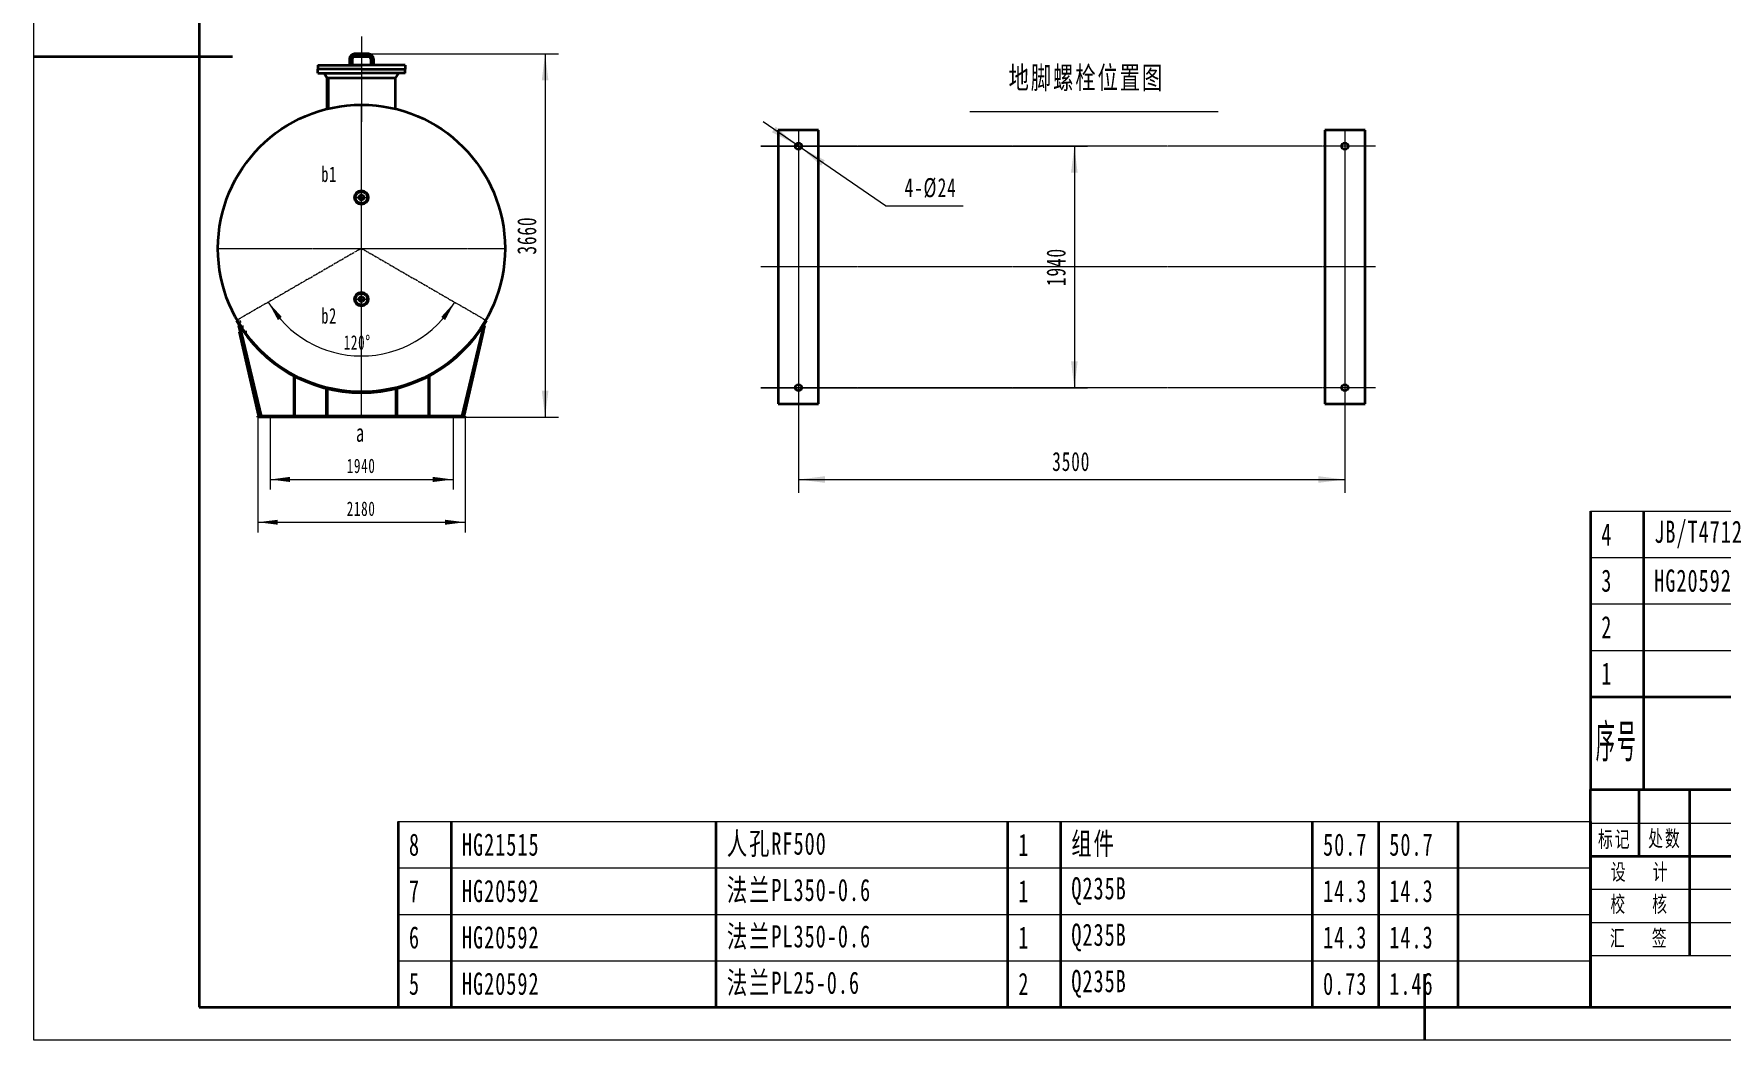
# Model space of a CAD drawing. Header units: millimetres. Extents: x -8400 to 8400, y -5940 to 5940.
# Drawn here: x -8400 to 1785, y -5940 to 138 of the extents above; entities that cross this region are included whole.
import ezdxf
from ezdxf.enums import TextEntityAlignment as Align

# ---------------------------------------------------------------- set-up
doc = ezdxf.new("R2010")
doc.units = ezdxf.units.MM
doc.linetypes.add('点画线', pattern=[18, 12, -2, 2, -2])
doc.layers.get('0').update_dxf_attribs({"lineweight": 35})
for name, color, linetype, lineweight in [('EB0', 7, 'Continuous', 35), ('中心线层', 1, '点画线', 18), ('尺寸线层', 3, 'Continuous', 18), ('细实线层', 7, 'Continuous', 18)]:
    doc.layers.add(name, color=color, linetype=linetype, lineweight=lineweight)
doc.styles.add('j4', font='', dxfattribs={"width": 0.667})
doc.styles.add('j6.3', font='', dxfattribs={"width": 0.667})
doc.styles.add('UserTxtStyle7', font='', dxfattribs={"width": 0.667})
doc.styles.add('标准', font='', dxfattribs={"width": 0.667})
doc.styles.get('j4').set_extended_font_data('宋体')
doc.styles.get('j6.3').set_extended_font_data('宋体')
doc.styles.get('UserTxtStyle7').set_extended_font_data('宋体')
doc.styles.get('标准').set_extended_font_data('宋体')
doc.dimstyles.new('标准', dxfattribs={"dimscale": 40, "dimtxt": 2.873789, "dimasz": 4, "dimexe": 2, "dimexo": 0, "dimgap": 1.101925, "dimtad": 1, "dimdec": 0, "dimdsep": 46, "dimtxsty": '标准', "dimblk": '_CAXARROW', "dimcen": 0, "dimdle": 6, "dimaunit": 1, "dimazin": 2, "dimtfac": 0.707107, "dimtdec": 3, "dimtmove": 0, "dimatfit": 3, "dimfxl": 0, "dimfrac": 2, "dimtolj": 1, "dimtzin": 0, "dimlwd": 18, "dimarcsym": 0})

# ---------------------------------------------------------------- blocks, each defined once
blk = doc.blocks.new('*X4')
at = {"layer": '尺寸线层', "linetype": 'Continuous', "lineweight": 18}
for points in [[(-6984, -1483), (-6902, -1572), (-6925, -1592)], [(-5858, -1483), (-5939, -1572), (-5916, -1592)]]:
    blk.add_hatch(color=0, dxfattribs=at).paths.add_polyline_path(points, flags=0)
at = {"layer": '尺寸线层', "color": 0, "linetype": 'Continuous', "lineweight": 18}
for start, end in [(210, 270), (270, 330)]:
    blk.add_arc((-6421, -1158), 650, start, end, dxfattribs=at)
at = {"layer": '尺寸线层', "color": 0, "linetype": 'Continuous', "lineweight": 18, "insert": (-6447, -1727), "char_height": 87.12, "width": 236.85, "attachment_point": 5, "line_spacing_factor": 1.15057, "style": '标准'}
blk.add_mtext('\\T1.1;120%%D', dxfattribs=at)
blk = doc.blocks.new('_CAXARROW')
blk.add_hatch(color=0).paths.add_polyline_path([(0, 0), (-1, 0.125), (-1, -0.125)], flags=0)
blk = doc.blocks.new('$CAXA_FRAME_13B17AC1$')
at = {"layer": 'EB0', "color": 0, "linetype": 'Continuous', "lineweight": 18}
for p, q in [((-210, -148.5), (-210, 148.5)), ((210, -148.5), (-210, -148.5))]:
    blk.add_line(p, q, dxfattribs=at)
at = {"layer": 'EB0', "color": 0, "linetype": 'Continuous', "lineweight": 35}
for p, q in [((-185, 143.5), (-185, -143.5)), ((-210, 0), (-180, 0)), ((0, -148.5), (0, -138.5)), ((-185, -143.5), (205, -143.5))]:
    blk.add_line(p, q, dxfattribs=at)
blk = doc.blocks.new('*X14')
at = {"layer": '尺寸线层', "linetype": 'Continuous', "lineweight": 18}
for points in [[(-7047, -2812), (-6926, -2797), (-6926, -2827)], [(-5795, -2812), (-5916, -2797), (-5916, -2827)]]:
    blk.add_hatch(color=0, dxfattribs=at).paths.add_polyline_path(points, flags=0)
at = {"layer": '尺寸线层', "color": 0, "linetype": 'Continuous', "lineweight": 18}
for p, q in [((-7047, -2178), (-7047, -2873)), ((-5795, -2178), (-5795, -2873)), ((-7047, -2812), (-5795, -2812))]:
    blk.add_line(p, q, dxfattribs=at)
at = {"layer": '尺寸线层', "color": 0, "linetype": 'Continuous', "lineweight": 18, "insert": (-6423, -2731), "char_height": 87.1, "width": 255.36, "attachment_point": 5, "line_spacing_factor": 1.15057, "style": '标准'}
blk.add_mtext('\\T1.1;2180', dxfattribs=at)
blk = doc.blocks.new('*X15')
at = {"layer": '尺寸线层', "linetype": 'Continuous', "lineweight": 18}
for points in [[(-6973, -2554), (-6852, -2538), (-6852, -2569)], [(-5868, -2554), (-5990, -2538), (-5990, -2569)]]:
    blk.add_hatch(color=0, dxfattribs=at).paths.add_polyline_path(points, flags=0)
at = {"layer": '尺寸线层', "color": 0, "linetype": 'Continuous', "lineweight": 18}
for p, q in [((-6973, -2178), (-6973, -2614)), ((-5868, -2178), (-5868, -2614)), ((-6973, -2554), (-5868, -2554))]:
    blk.add_line(p, q, dxfattribs=at)
at = {"layer": '尺寸线层', "color": 0, "linetype": 'Continuous', "lineweight": 18, "insert": (-6423, -2472), "char_height": 87.1, "width": 247.57, "attachment_point": 5, "line_spacing_factor": 1.15057, "style": '标准'}
blk.add_mtext('\\T1.1;1940', dxfattribs=at)
blk = doc.blocks.new('*X16')
at = {"layer": '尺寸线层', "linetype": 'Continuous', "lineweight": 18}
for points in [[(-2116, -542), (-2096, -702), (-2136, -702)], [(-2116, -2000), (-2096, -1840), (-2136, -1840)]]:
    blk.add_hatch(color=0, dxfattribs=at).paths.add_polyline_path(points, flags=0)
at = {"layer": '尺寸线层', "color": 0, "linetype": 'Continuous', "lineweight": 18}
for p, q in [((-4010, -542), (-2036, -542)), ((-2116, -542), (-2116, -2000)), ((-4010, -2000), (-2036, -2000))]:
    blk.add_line(p, q, dxfattribs=at)
at = {"layer": '尺寸线层', "color": 0, "linetype": 'Continuous', "lineweight": 18, "insert": (-2226, -1271), "char_height": 115, "width": 326.65, "attachment_point": 5, "rotation": 90, "line_spacing_factor": 1.15057, "style": '标准'}
blk.add_mtext('\\T1.1;1940', dxfattribs=at)
blk = doc.blocks.new('*X17')
at = {"layer": '尺寸线层', "linetype": 'Continuous', "lineweight": 18}
for points in [[(-3798, -531), (-3942, -457), (-3919, -424)], [(-3766, -552), (-3645, -659), (-3623, -626)]]:
    blk.add_hatch(color=0, dxfattribs=at).paths.add_polyline_path(points, flags=0)
at = {"layer": '尺寸线层', "color": 0, "linetype": 'Continuous', "lineweight": 18}
for q in [(-3996, -395), (-2788, -901)]:
    blk.add_line((-3257, -901), q, dxfattribs=at)
at = {"layer": '尺寸线层', "color": 0, "linetype": 'Continuous', "lineweight": 18, "insert": (-2984, -794), "char_height": 114.95, "width": 432.54, "attachment_point": 5, "line_spacing_factor": 1.15057, "style": '标准'}
blk.add_mtext('\\T1.1;4-%%C24', dxfattribs=at)
blk = doc.blocks.new('*X18')
at = {"layer": '尺寸线层', "linetype": 'Continuous', "lineweight": 18}
for points in [[(-5312, 16), (-5292, -144), (-5332, -144)], [(-5312, -2178), (-5292, -2018), (-5332, -2018)]]:
    blk.add_hatch(color=0, dxfattribs=at).paths.add_polyline_path(points, flags=0)
at = {"layer": '尺寸线层', "color": 0, "linetype": 'Continuous', "lineweight": 18}
for p, q in [((-6378, 16), (-5232, 16)), ((-5312, 16), (-5312, -2178)), ((-5795, -2178), (-5232, -2178))]:
    blk.add_line(p, q, dxfattribs=at)
at = {"layer": '尺寸线层', "color": 0, "linetype": 'Continuous', "lineweight": 18, "insert": (-5422, -1081), "char_height": 115, "width": 335.65, "attachment_point": 5, "rotation": 90, "line_spacing_factor": 1.15057, "style": '标准'}
blk.add_mtext('\\T1.1;3660', dxfattribs=at)
blk = doc.blocks.new('*X29')
at = {"layer": '尺寸线层', "linetype": 'Continuous', "lineweight": 18}
for points in [[(-3782, -2554), (-3622, -2534), (-3622, -2574)], [(-482, -2554), (-642, -2534), (-642, -2574)]]:
    blk.add_hatch(color=0, dxfattribs=at).paths.add_polyline_path(points, flags=0)
at = {"layer": '尺寸线层', "color": 0, "linetype": 'Continuous', "lineweight": 18}
for p, q in [((-3782, -2099), (-3782, -2634)), ((-482, -2099), (-482, -2634)), ((-3782, -2554), (-482, -2554))]:
    blk.add_line(p, q, dxfattribs=at)
at = {"layer": '尺寸线层', "color": 0, "linetype": 'Continuous', "lineweight": 18, "insert": (-2135, -2446), "char_height": 115, "width": 335.65, "attachment_point": 5, "line_spacing_factor": 1.15057, "style": '标准'}
blk.add_mtext('\\T1.1;3500', dxfattribs=at)
blk = doc.blocks.new('$CAXA_BOMTABLE_86AFA1F5$')
at = {"layer": 'EB0', "color": 0, "linetype": 'Continuous', "lineweight": 18}
for p, q in [((-7200, 1680), (0, 1680)), ((-7200, 1400), (0, 1400)), ((-7200, 1400), (0, 1400)), ((-7200, 1120), (0, 1120)), ((-7200, 1120), (0, 1120)), ((-7200, 840), (0, 840)), ((-7200, 840), (0, 840)), ((-7200, 560), (0, 560)), ((-14400, -194), (-7200, -194)), ((-14400, -474), (-7200, -474)), ((-14400, -474), (-7200, -474)), ((-14400, -754), (-7200, -754)), ((-14400, -754), (-7200, -754)), ((-14400, -1034), (-7200, -1034)), ((-14400, -1034), (-7200, -1034)), ((-14400, -1314), (-7200, -1314))]:
    blk.add_line(p, q, dxfattribs=at)
at = {"layer": 'EB0', "color": 0, "linetype": 'Continuous', "lineweight": 35}
for p, q in [((-7200, 1680), (-7200, 1400)), ((-6880, 1680), (-6880, 1400)), ((-7200, 1400), (-7200, 1120)), ((-6880, 1400), (-6880, 1120)), ((-7200, 1120), (-7200, 840)), ((-6880, 1120), (-6880, 840)), ((-7200, 840), (-7200, 560)), ((-6880, 840), (-6880, 560)), ((-7200, 560), (0, 560)), ((-7200, 560), (-7200, 0)), ((-6880, 560), (-6880, 0)), ((-7200, 0), (0, 0)), ((-14400, -194), (-14400, -474)), ((-14080, -194), (-14080, -474)), ((-12480, -194), (-12480, -474)), ((-10720, -194), (-10720, -474)), ((-10400, -194), (-10400, -474)), ((-8880, -194), (-8880, -474)), ((-8480, -194), (-8480, -474)), ((-8000, -194), (-8000, -474)), ((-7200, -194), (-7200, -474)), ((-7200, -194), (-7200, -474)), ((-14400, -474), (-14400, -754)), ((-14080, -474), (-14080, -754)), ((-12480, -474), (-12480, -754)), ((-10720, -474), (-10720, -754)), ((-10400, -474), (-10400, -754)), ((-8880, -474), (-8880, -754)), ((-8480, -474), (-8480, -754)), ((-8000, -474), (-8000, -754)), ((-7200, -474), (-7200, -754)), ((-7200, -474), (-7200, -754)), ((-14400, -754), (-14400, -1034)), ((-14080, -754), (-14080, -1034)), ((-12480, -754), (-12480, -1034)), ((-10720, -754), (-10720, -1034)), ((-10400, -754), (-10400, -1034)), ((-8880, -754), (-8880, -1034)), ((-8480, -754), (-8480, -1034)), ((-8000, -754), (-8000, -1034)), ((-7200, -754), (-7200, -1034)), ((-7200, -754), (-7200, -1034)), ((-14400, -1034), (-14400, -1314)), ((-14080, -1034), (-14080, -1314)), ((-12480, -1034), (-12480, -1314)), ((-10720, -1034), (-10720, -1314)), ((-10400, -1034), (-10400, -1314)), ((-8880, -1034), (-8880, -1314)), ((-8480, -1034), (-8480, -1314)), ((-8000, -1034), (-8000, -1314)), ((-7200, -1034), (-7200, -1314)), ((-7200, -1034), (-7200, -1314))]:
    blk.add_line(p, q, dxfattribs=at)
at = {"layer": 'EB0', "color": 0, "linetype": 'Continuous', "lineweight": 35, "line_spacing_factor": 1.15057, "style": '标准'}
for s, insert, char_height, width, attachment_point in [('\\T1.1;JB/T4712', (-6814, 1540), 134.11, 3039.2, 4), ('\\T1.1;4', (-7134, 1540), 134.1, 479.2, 4), ('\\T1.1;3', (-7134, 1260), 134.1, 479.2, 4), ('\\T1.1;HG20592', (-6814, 1260), 134.11, 3039.2, 4), ('\\T1.1;2', (-7134, 980), 134.1, 479.2, 4), ('\\T1.1;1', (-7134, 700), 134.1, 479.2, 4), ('\\T1.1;{\\W0.425474;序号}', (-7040, 280), 200, 475.2, 5), ('\\T1.1;8', (-14334, -334), 134.1, 479.2, 4), ('\\T1.1;HG21515', (-14014, -334), 134.11, 3039.2, 4), ('\\T1.1;人孔RF500', (-12414, -334), 134.11, 3359.2, 4), ('\\T1.1;1', (-10654, -334), 134.1, 479.2, 4), ('\\T1.1;组件', (-10334, -334), 134.1, 2879.2, 4), ('\\T1.1;50.7', (-8814, -334), 134.1, 639.2, 4), ('\\T1.1;50.7', (-8414, -334), 134.1, 799.2, 4), ('\\T1.1;7', (-14334, -614), 134.1, 479.2, 4), ('\\T1.1;HG20592', (-14014, -614), 134.11, 3039.2, 4), ('\\T1.1;法兰PL350-0.6', (-12414, -614), 134.11, 3359.2, 4), ('\\T1.1;1', (-10654, -614), 134.1, 479.2, 4), ('\\T1.1;Q235B', (-10334, -614), 134.11, 2879.2, 4), ('\\T1.1;14.3', (-8814, -614), 134.1, 639.2, 4), ('\\T1.1;14.3', (-8414, -614), 134.1, 799.2, 4), ('\\T1.1;法兰PL350-0.6', (-12414, -894), 134.11, 3359.2, 4), ('\\T1.1;Q235B', (-10334, -894), 134.11, 2879.2, 4), ('\\T1.1;6', (-14334, -894), 134.1, 479.2, 4), ('\\T1.1;HG20592', (-14014, -894), 134.11, 3039.2, 4), ('\\T1.1;1', (-10654, -894), 134.1, 479.2, 4), ('\\T1.1;14.3', (-8814, -894), 134.1, 639.2, 4), ('\\T1.1;14.3', (-8414, -894), 134.1, 799.2, 4), ('\\T1.1;5', (-14334, -1174), 134.1, 479.2, 4), ('\\T1.1;HG20592', (-14014, -1174), 134.11, 3039.2, 4), ('\\T1.1;法兰PL25-0.6', (-12414, -1174), 134.11, 3359.2, 4), ('\\T1.1;2', (-10654, -1174), 134.1, 479.2, 4), ('\\T1.1;Q235B', (-10334, -1174), 134.11, 2879.2, 4), ('\\T1.1;0.73', (-8814, -1174), 134.1, 639.2, 4), ('\\T1.1;1.46', (-8414, -1174), 134.1, 799.2, 4)]:
    blk.add_mtext(s, dxfattribs=dict(at, insert=insert, char_height=char_height, width=width, attachment_point=attachment_point))
blk = doc.blocks.new('*X40')
at = {"layer": 'EB0', "color": 0, "linetype": 'ByBlock', "lineweight": -2, "ltscale": 0.2}
for points in [[(0.38, -2.54), (0.36, -2.54), (0.33, -2.55), (0.3, -2.56), (0.26, -2.58), (0.15, -2.45), (1.02, -2.34), (1.68, -2.27), (1.92, -2.24), (1.94, -2.22), (1.97, -2.19), (2.01, -2.15), (2.14, -2.28), (2.15, -2.34), (0.38, -2.54)], [(0.68, -0.98), (0.69, -1.45), (0.7, -1.83), (0.69, -2.05), (0.67, -2.19), (0.65, -2.19), (0.56, -1.93), (0.57, -1.89), (0.58, -1.86), (0.59, -1.83), (0.6, -1.72), (0.6, -1.46), (0.59, -1.2), (0.59, -1.06), (0.58, -0.98), (0.56, -0.88), (0.53, -0.77), (0.56, -0.72), (0.68, -0.98)], [(1.6, -1.78), (1.66, -0.96), (0.6, -1.11), (0.6, -0.98), (1.59, -0.85), (1.61, -0.85), (1.64, -0.83), (1.69, -0.78), (1.74, -0.71), (1.83, -0.86), (1.8, -0.9), (1.77, -0.94), (1.76, -0.98), (1.75, -1.1), (1.73, -1.39), (1.71, -1.78), (1.6, -1.78)], [(1.78, -1.78), (1.77, -1.82), (0.63, -2), (0.63, -1.87), (1.57, -1.74), (1.6, -1.72), (1.63, -1.71), (1.66, -1.68), (1.7, -1.65), (1.78, -1.78)], [(0.73, -0.25), (0.77, -0.22), (0.84, -0.33), (0.91, -0.43), (0.97, -0.53), (1.01, -0.61), (1.02, -0.66), (1.01, -0.71), (0.99, -0.77), (0.96, -0.83), (0.92, -0.83), (0.9, -0.71), (0.86, -0.58), (0.8, -0.42), (0.73, -0.25)], [(0.75, -1.42), (1.02, -1.38), (1.22, -1.35), (1.3, -1.33), (1.33, -1.32), (1.35, -1.3), (1.39, -1.27), (1.5, -1.37), (1.5, -1.42), (0.99, -1.49), (0.97, -1.49), (0.94, -1.5), (0.91, -1.52), (0.88, -1.54), (0.75, -1.42)], [(1.05, -3.16), (1.06, -3.11), (1.07, -3.06), (1.09, -3.01), (1.09, -2.72), (1.09, -1.95), (1.09, -0.94), (1.19, -0.94), (1.19, -3.06), (1.18, -3.42), (1.15, -3.42), (1.05, -3.16)], [(1.28, -0.94), (1.21, -0.94), (1.27, -0.75), (1.33, -0.56), (1.37, -0.38), (1.4, -0.24), (1.4, -0.12), (1.4, -0.03), (1.43, -0.03), (1.55, -0.29), (1.52, -0.32), (1.49, -0.38), (1.45, -0.48), (1.41, -0.61), (1.35, -0.77), (1.28, -0.94)]]:
    blk.add_lwpolyline(points, dxfattribs=at)
blk = doc.blocks.new('*X41')
at = {"layer": 'EB0', "color": 0, "linetype": 'ByBlock', "lineweight": -2, "ltscale": 0.2}
for points in [[(1.78, -1.42), (1.18, -1.53), (0.73, -1.61), (0.56, -1.64), (0.52, -1.65), (0.48, -1.67), (0.43, -1.71), (0.36, -1.49), (0.41, -1.48), (0.45, -1.46), (0.48, -1.43), (0.54, -1.35), (0.65, -1.17), (0.79, -0.92), (0.93, -0.64), (1.05, -0.38), (1.09, -0.24), (1.09, -0.15), (1.13, -0.14), (1.23, -0.44), (1.19, -0.46), (1.13, -0.53), (1.02, -0.72), (0.88, -0.98), (0.72, -1.24), (0.54, -1.5), (1.76, -1.33), (1.78, -1.42)], [(0.77, -2.16), (0.78, -2.57), (0.79, -2.93), (0.78, -3.19), (0.76, -3.4), (0.72, -3.4), (0.64, -3.13), (0.66, -3.06), (0.67, -3), (0.67, -2.95), (0.67, -2.83), (0.67, -2.59), (0.67, -2.35), (0.67, -2.24), (0.66, -2.18), (0.64, -2.09), (0.61, -1.98), (0.65, -1.96), (0.77, -2.16)], [(1.59, -2.93), (1.49, -2.94), (1.52, -2.17), (0.71, -2.3), (0.71, -2.16), (1.46, -2.05), (1.48, -2.04), (1.5, -2.01), (1.55, -1.95), (1.6, -1.87), (1.72, -2.05), (1.68, -2.11), (1.64, -2.16), (1.63, -2.21), (1.63, -2.33), (1.61, -2.59), (1.59, -2.93)], [(1.3, -0.74), (1.49, -0.93), (1.66, -1.11), (1.8, -1.29), (1.89, -1.42), (1.92, -1.48), (1.92, -1.52), (1.92, -1.61), (1.92, -1.72), (1.89, -1.74), (1.76, -1.5), (1.62, -1.26), (1.45, -1.03), (1.27, -0.79), (1.3, -0.74)], [(0.71, -3.14), (0.71, -3.01), (1.42, -2.91), (1.45, -2.91), (1.49, -2.9), (1.53, -2.88), (1.58, -2.84), (1.68, -2.97), (1.7, -3.01), (0.71, -3.14)]]:
    blk.add_lwpolyline(points, dxfattribs=at)
blk = doc.blocks.new('*X42')
at = {"layer": 'EB0', "color": 0, "linetype": 'ByBlock', "lineweight": -2, "ltscale": 0.2}
for points in [[(0.39, -2.15), (0.45, -2.15), (0.45, -2.37), (0.44, -2.58), (0.43, -2.75), (0.4, -2.9), (0.37, -3.02), (0.33, -3.13), (0.29, -3.13), (0.25, -2.82), (0.3, -2.72), (0.34, -2.59), (0.37, -2.39), (0.39, -2.15)], [(0.58, -1.8), (0.6, -1.75), (0.61, -1.7), (0.61, -1.67), (0.61, -1.6), (0.61, -1.45), (0.61, -1.29), (0.61, -1.19), (0.6, -1.11), (0.57, -1), (0.55, -0.88), (0.58, -0.88), (0.7, -1.09), (0.71, -1.42), (0.72, -1.71), (0.71, -1.91), (0.7, -2.08), (0.66, -2.08), (0.58, -1.8)], [(1.53, -2.58), (1.57, -2.58), (1.71, -3.28), (1.5, -3.29), (1.27, -3.25), (1.03, -3.08), (0.81, -2.84), (0.68, -2.56), (0.6, -2.26), (0.65, -2.24), (0.76, -2.52), (0.9, -2.76), (1.09, -2.95), (1.27, -3.06), (1.42, -3.1), (1.54, -3.1), (1.53, -2.58)], [(0.67, -0.26), (0.7, -0.22), (0.78, -0.32), (0.86, -0.42), (0.92, -0.51), (0.96, -0.59), (0.98, -0.64), (0.99, -0.69), (0.97, -0.77), (0.95, -0.88), (0.9, -0.88), (0.87, -0.72), (0.83, -0.57), (0.75, -0.42), (0.67, -0.26)], [(0.67, -1.08), (1.45, -0.93), (1.47, -0.93), (1.49, -0.91), (1.53, -0.86), (1.57, -0.79), (1.67, -0.98), (1.63, -1.04), (1.6, -1.09), (1.59, -1.15), (1.58, -1.25), (1.57, -1.46), (1.55, -1.71), (1.44, -1.71), (1.49, -1.05), (0.67, -1.2), (0.67, -1.08)], [(0.67, -1.78), (1.4, -1.68), (1.43, -1.67), (1.46, -1.66), (1.5, -1.63), (1.53, -1.6), (1.65, -1.71), (1.65, -1.78), (0.67, -1.9), (0.67, -1.78)], [(1.22, -2.27), (1.26, -2.3), (1.3, -2.34), (1.32, -2.38), (1.33, -2.44), (1.32, -2.52), (1.31, -2.62), (1.28, -2.62), (1.23, -2.52), (1.16, -2.4), (1.07, -2.28), (0.96, -2.16), (0.98, -2.11), (1.06, -2.15), (1.13, -2.2), (1.18, -2.24), (1.22, -2.27)], [(1.4, -0.57), (1.37, -0.66), (1.32, -0.76), (1.25, -0.9), (1.17, -1.05), (1.11, -1.03), (1.19, -0.84), (1.27, -0.65), (1.33, -0.46), (1.37, -0.29), (1.4, -0.16), (1.4, -0.07), (1.45, -0.07), (1.54, -0.4), (1.5, -0.4), (1.47, -0.43), (1.43, -0.49), (1.4, -0.57)], [(1.9, -2.37), (1.94, -2.42), (1.98, -2.46), (2, -2.5), (2.01, -2.55), (2, -2.63), (1.99, -2.73), (1.95, -2.73), (1.88, -2.6), (1.8, -2.47), (1.7, -2.34), (1.58, -2.21), (1.59, -2.15), (1.7, -2.21), (1.79, -2.28), (1.85, -2.33), (1.9, -2.37)]]:
    blk.add_lwpolyline(points, dxfattribs=at)
blk = doc.blocks.new('*X43')
at = {"layer": 'EB0', "color": 0, "linetype": 'ByBlock', "lineweight": -2, "ltscale": 0.2}
for points in [[(0.53, -1.65), (0.47, -1.75), (0.4, -1.85), (0.3, -1.96), (0.19, -2.08), (0.16, -2.02), (0.26, -1.89), (0.37, -1.75), (0.47, -1.57), (0.57, -1.39), (0.63, -1.24), (0.67, -1.12), (0.8, -1.09), (0.73, -1.27), (0.66, -1.43), (0.6, -1.55), (0.53, -1.65)], [(0.22, -1.09), (0.63, -1.05), (0.94, -1.01), (1.06, -0.99), (1.08, -0.98), (1.11, -0.96), (1.14, -0.93), (1.25, -1.04), (1.26, -1.08), (0.45, -1.19), (0.43, -1.19), (0.41, -1.19), (0.37, -1.21), (0.34, -1.23), (0.22, -1.09)], [(0.45, -2.26), (0.42, -2.26), (0.4, -2.26), (0.37, -2.28), (0.34, -2.31), (0.22, -2.17), (0.99, -2.02), (0.99, -2.15), (0.45, -2.26)], [(0.26, -3.31), (0.24, -3.25), (0.46, -3.04), (0.64, -2.83), (0.77, -2.62), (0.85, -2.41), (0.91, -2.22), (0.94, -2.06), (0.95, -1.95), (0.95, -1.86), (0.98, -1.86), (1.09, -2.09), (1.06, -2.13), (1.04, -2.16), (1.02, -2.2), (1, -2.26), (0.98, -2.35), (0.93, -2.49), (0.83, -2.7), (0.69, -2.93), (0.49, -3.12), (0.26, -3.31)], [(0.57, -0.98), (0.54, -0.87), (0.51, -0.75), (0.46, -0.62), (0.39, -0.48), (0.43, -0.44), (0.5, -0.52), (0.56, -0.59), (0.6, -0.66), (0.63, -0.71), (0.65, -0.76), (0.65, -0.82), (0.63, -0.9), (0.6, -0.98), (0.57, -0.98)], [(1.07, -2.99), (0.93, -2.86), (0.8, -2.75), (0.65, -2.68), (0.49, -2.62), (0.6, -2.24), (0.67, -1.94), (0.69, -1.79), (0.68, -1.72), (0.71, -1.7), (0.82, -1.89), (0.79, -1.93), (0.74, -2.04), (0.67, -2.28), (0.58, -2.58), (0.8, -2.64), (0.97, -2.69), (1.04, -2.73), (1.06, -2.78), (1.08, -2.87), (1.09, -2.98), (1.07, -2.99)], [(0.88, -0.38), (0.86, -0.45), (0.84, -0.52), (0.83, -0.57), (0.83, -0.71), (0.83, -1.01), (0.83, -1.35), (0.82, -1.59), (0.81, -1.78), (0.78, -1.78), (0.69, -1.5), (0.71, -1.44), (0.72, -1.38), (0.73, -1.34), (0.73, -1.21), (0.73, -0.88), (0.73, -0.54), (0.73, -0.37), (0.73, -0.29), (0.72, -0.2), (0.7, -0.11), (0.74, -0.11), (0.88, -0.38)], [(0.8, -1.23), (0.82, -1.16), (1.01, -1.3), (1.07, -1.35), (1.12, -1.4), (1.14, -1.44), (1.15, -1.49), (1.15, -1.56), (1.14, -1.64), (1.09, -1.65), (1.04, -1.54), (0.98, -1.43), (0.9, -1.33), (0.8, -1.23)], [(1.12, -0.34), (1.21, -0.6), (1.19, -0.64), (1.15, -0.68), (1.11, -0.75), (1.06, -0.85), (1.01, -0.96), (0.95, -1.09), (0.9, -1.05), (0.96, -0.91), (1.01, -0.76), (1.05, -0.6), (1.07, -0.46), (1.08, -0.38), (1.08, -0.33), (1.12, -0.34)], [(1.7, -1.93), (1.68, -2.08), (1.62, -2.29), (1.5, -2.6), (1.33, -2.94), (1.14, -3.19), (0.95, -3.39), (0.91, -3.34), (1.09, -3.11), (1.26, -2.85), (1.42, -2.52), (1.54, -2.15), (1.62, -1.78), (1.66, -1.49), (1.68, -1.31), (1.68, -1.2), (1.82, -1.45), (1.8, -1.48), (1.77, -1.52), (1.76, -1.58), (1.75, -1.66), (1.73, -1.79), (1.7, -1.93)], [(1.45, -1.21), (1.42, -1.35), (1.37, -1.52), (1.3, -1.74), (1.22, -1.98), (1.17, -1.93), (1.24, -1.67), (1.31, -1.42), (1.36, -1.14), (1.4, -0.86), (1.44, -0.57), (1.47, -0.32), (1.47, -0.17), (1.46, -0.07), (1.5, -0.07), (1.62, -0.29), (1.6, -0.32), (1.57, -0.42), (1.54, -0.64), (1.51, -0.89), (1.48, -1.07), (1.45, -1.21)], [(1.44, -1.56), (1.44, -1.63), (1.44, -1.7), (1.45, -1.76), (1.49, -1.89), (1.59, -2.21), (1.71, -2.57), (1.81, -2.84), (1.92, -3.01), (2.04, -3.1), (2.17, -3.13), (2.17, -3.19), (1.81, -3.21), (1.32, -1.6), (1.44, -1.56)], [(1.94, -1.05), (2.03, -1.16), (2.04, -1.2), (1.36, -1.31), (1.39, -1.19), (1.81, -1.12), (1.83, -1.11), (1.85, -1.1), (1.89, -1.08), (1.94, -1.05)]]:
    blk.add_lwpolyline(points, dxfattribs=at)
blk = doc.blocks.new('*X44')
at = {"layer": 'EB0', "color": 0, "linetype": 'ByBlock', "lineweight": -2, "ltscale": 0.2}
for points in [[(0.15, -1.44), (1.04, -1.35), (1.72, -1.28), (1.96, -1.25), (1.98, -1.24), (2.01, -1.22), (2.04, -1.19), (2.15, -1.29), (2.16, -1.35), (0.38, -1.53), (0.36, -1.53), (0.33, -1.54), (0.3, -1.55), (0.26, -1.57), (0.15, -1.44)], [(0.71, -0.4), (0.72, -0.72), (0.72, -0.99), (0.72, -1.16), (0.71, -1.27), (0.67, -1.27), (0.58, -1.09), (0.6, -1.05), (0.61, -1.02), (0.62, -0.98), (0.61, -0.91), (0.61, -0.74), (0.61, -0.56), (0.61, -0.48), (0.6, -0.42), (0.58, -0.33), (0.56, -0.22), (0.58, -0.18), (0.71, -0.4)], [(0.58, -2.45), (0.6, -2.41), (0.62, -2.36), (0.62, -2.32), (0.62, -2.23), (0.61, -2.06), (0.6, -1.9), (0.6, -1.83), (0.6, -1.77), (0.58, -1.67), (0.56, -1.56), (0.6, -1.56), (0.7, -1.75), (0.72, -2.06), (0.72, -2.32), (0.72, -2.51), (0.71, -2.65), (0.67, -2.65), (0.58, -2.45)], [(1.61, -1.01), (1.51, -1.01), (1.56, -0.4), (0.66, -0.51), (0.66, -0.38), (1.5, -0.29), (1.52, -0.28), (1.55, -0.26), (1.59, -0.21), (1.62, -0.14), (1.73, -0.3), (1.7, -0.35), (1.67, -0.39), (1.66, -0.43), (1.65, -0.52), (1.64, -0.74), (1.61, -1.01)], [(0.66, -0.72), (0.95, -0.69), (1.17, -0.66), (1.26, -0.65), (1.28, -0.64), (1.3, -0.62), (1.33, -0.59), (1.45, -0.7), (1.46, -0.75), (0.66, -0.85), (0.66, -0.72)], [(0.66, -1.05), (1.07, -1.02), (1.39, -0.98), (1.54, -0.95), (1.6, -0.92), (1.7, -1.07), (0.66, -1.18), (0.66, -1.05)], [(1.75, -1.64), (1.71, -1.7), (1.69, -1.75), (1.67, -1.79), (1.66, -1.89), (1.65, -2.1), (1.62, -2.37), (1.53, -2.37), (1.59, -1.75), (0.66, -1.86), (0.66, -1.74), (1.52, -1.64), (1.55, -1.63), (1.58, -1.61), (1.61, -1.57), (1.65, -1.52), (1.75, -1.64)], [(0.66, -2.52), (0.66, -2.39), (1.08, -2.36), (1.41, -2.33), (1.54, -2.32), (1.57, -2.31), (1.6, -2.29), (1.62, -2.27), (1.71, -2.42), (0.66, -2.52)], [(1.46, -2.04), (1.46, -2.11), (1.04, -2.15), (1.02, -2.15), (0.99, -2.15), (0.96, -2.17), (0.92, -2.19), (0.8, -2.05), (1.04, -2.03), (1.21, -2.01), (1.29, -2), (1.31, -1.99), (1.33, -1.98), (1.36, -1.96), (1.46, -2.04)], [(1.08, -3.17), (1.08, -1.75), (1.18, -1.75), (1.18, -3.17), (1.08, -3.17)], [(1.99, -3.19), (1.24, -3.25), (0.68, -3.29), (0.48, -3.31), (0.45, -3.31), (0.42, -3.32), (0.38, -3.34), (0.26, -3.2), (1.02, -3.14), (1.59, -3.1), (1.79, -3.08), (1.81, -3.07), (1.84, -3.04), (1.87, -3.01), (1.98, -3.12), (1.99, -3.19)], [(0.79, -2.88), (0.77, -2.88), (0.74, -2.89), (0.71, -2.91), (0.67, -2.93), (0.56, -2.79), (1.05, -2.74), (1.43, -2.71), (1.57, -2.69), (1.59, -2.69), (1.62, -2.67), (1.65, -2.64), (1.76, -2.72), (1.77, -2.79), (0.79, -2.88)]]:
    blk.add_lwpolyline(points, dxfattribs=at)
blk = doc.blocks.new('*X45')
at = {"layer": 'EB0', "color": 0, "linetype": 'ByBlock', "lineweight": -2, "ltscale": 0.2}
for points in [[(0.09, -1.86), (0.06, -1.79), (0.23, -1.5), (0.38, -1.24), (0.48, -1), (0.56, -0.8), (0.63, -0.59), (0.68, -0.42), (0.7, -0.29), (0.71, -0.18), (0.75, -0.18), (0.85, -0.51), (0.81, -0.53), (0.77, -0.59), (0.72, -0.72), (0.65, -0.92), (0.55, -1.14), (0.43, -1.38), (0.27, -1.62), (0.09, -1.86)], [(0.44, -3.05), (0.46, -3.01), (0.48, -2.97), (0.49, -2.92), (0.49, -2.71), (0.49, -2.17), (0.49, -1.62), (0.49, -1.4), (0.49, -1.33), (0.48, -1.23), (0.47, -1.12), (0.5, -1.09), (0.64, -1.34), (0.62, -1.37), (0.6, -1.42), (0.59, -1.47), (0.59, -1.7), (0.59, -2.26), (0.59, -2.85), (0.58, -3.2), (0.57, -3.42), (0.54, -3.42), (0.44, -3.05)], [(2.19, -2), (0.97, -2.15), (0.94, -2.15), (0.92, -2.15), (0.88, -2.17), (0.85, -2.19), (0.73, -2.05), (1.34, -1.98), (1.8, -1.92), (1.96, -1.89), (1.98, -1.88), (2.02, -1.86), (2.05, -1.83), (2.19, -1.94), (2.19, -2)], [(0.76, -1.85), (0.86, -1.56), (0.95, -1.27), (1.01, -1), (1.05, -0.77), (1.07, -0.62), (1.07, -0.51), (1.09, -0.49), (1.21, -0.79), (1.18, -0.83), (1.14, -0.92), (1.1, -1.11), (1.03, -1.35), (0.93, -1.61), (0.8, -1.89), (0.76, -1.85)], [(1.91, -1.11), (2.04, -1.23), (2.04, -1.27), (1.23, -1.38), (1.21, -1.38), (1.18, -1.39), (1.15, -1.4), (1.11, -1.42), (1.02, -1.29), (1.42, -1.23), (1.72, -1.19), (1.83, -1.17), (1.85, -1.16), (1.87, -1.13), (1.91, -1.11)], [(1.33, -0.11), (1.37, -0.11), (1.52, -0.4), (1.5, -0.42), (1.49, -0.46), (1.48, -0.51), (1.48, -0.85), (1.48, -1.79), (1.48, -2.77), (1.47, -3.24), (1.46, -3.46), (1.43, -3.46), (1.33, -3.09), (1.35, -3.05), (1.36, -3.01), (1.37, -2.96), (1.38, -2.62), (1.38, -1.7), (1.38, -0.78), (1.37, -0.42), (1.36, -0.34), (1.35, -0.23), (1.33, -0.11)]]:
    blk.add_lwpolyline(points, dxfattribs=at)
blk = doc.blocks.new('*X46')
at = {"layer": 'EB0', "color": 0, "linetype": 'ByBlock', "lineweight": -2, "ltscale": 0.2}
blk.add_lwpolyline([(0.88, -0.26), (0.98, -0.26), (0.28, -3.17), (0.17, -3.17), (0.88, -0.26)], dxfattribs=at)
blk = doc.blocks.new('*X47')
at = {"layer": 'EB0', "color": 0, "linetype": 'ByBlock', "lineweight": -2, "ltscale": 0.2}
for points in [[(1.78, -1.42), (1.18, -1.53), (0.73, -1.61), (0.56, -1.64), (0.52, -1.65), (0.48, -1.67), (0.43, -1.71), (0.36, -1.49), (0.41, -1.48), (0.45, -1.46), (0.48, -1.43), (0.54, -1.35), (0.65, -1.17), (0.79, -0.92), (0.93, -0.64), (1.05, -0.38), (1.09, -0.24), (1.09, -0.15), (1.13, -0.14), (1.23, -0.44), (1.19, -0.46), (1.13, -0.53), (1.02, -0.72), (0.88, -0.98), (0.72, -1.24), (0.54, -1.5), (1.76, -1.33), (1.78, -1.42)], [(0.77, -2.16), (0.78, -2.57), (0.79, -2.93), (0.78, -3.19), (0.76, -3.4), (0.72, -3.4), (0.64, -3.13), (0.66, -3.06), (0.67, -3), (0.67, -2.95), (0.67, -2.83), (0.67, -2.59), (0.67, -2.35), (0.67, -2.24), (0.66, -2.18), (0.64, -2.09), (0.61, -1.98), (0.65, -1.96), (0.77, -2.16)], [(1.59, -2.93), (1.49, -2.94), (1.52, -2.17), (0.71, -2.3), (0.71, -2.16), (1.46, -2.05), (1.48, -2.04), (1.5, -2.01), (1.55, -1.95), (1.6, -1.87), (1.72, -2.05), (1.68, -2.11), (1.64, -2.16), (1.63, -2.21), (1.63, -2.33), (1.61, -2.59), (1.59, -2.93)], [(1.3, -0.74), (1.49, -0.93), (1.66, -1.11), (1.8, -1.29), (1.89, -1.42), (1.92, -1.48), (1.92, -1.52), (1.92, -1.61), (1.92, -1.72), (1.89, -1.74), (1.76, -1.5), (1.62, -1.26), (1.45, -1.03), (1.27, -0.79), (1.3, -0.74)], [(0.71, -3.14), (0.71, -3.01), (1.42, -2.91), (1.45, -2.91), (1.49, -2.9), (1.53, -2.88), (1.58, -2.84), (1.68, -2.97), (1.7, -3.01), (0.71, -3.14)]]:
    blk.add_lwpolyline(points, dxfattribs=at)
blk = doc.blocks.new('$CAXA_TITLE_151E506F$')
at = {"layer": 'EB0', "linetype": 'Continuous', "lineweight": 35}
for p, q in [((-180.01, 32.86), (-0.01, 32.86)), ((-180, 0.16), (-180, 32.86)), ((-165.01, 32.86), (-165.01, 7.79)), ((-137.85, 32.86), (-137.85, 7.79)), ((-120.01, 0.16), (-120.01, 32.86)), ((-60.01, 32.86), (-60.01, 7.79))]:
    blk.add_line(p, q, dxfattribs=at)
at = {"layer": 'EB0'}
for p, q in [((-172.64, 22.79), (-172.64, 32.86)), ((-0.01, 32.86), (-0.01, 0))]:
    blk.add_line(p, q, dxfattribs=at)
at = {"layer": 'EB0', "color": 7, "linetype": 'Continuous', "lineweight": 35}
blk.add_line((-180.01, 22.79), (-120.01, 22.79), dxfattribs=at)
at = {"layer": '细实线层', "linetype": 'Continuous', "lineweight": 18}
blk.add_line((-180.01, 27.79), (-120.01, 27.79), dxfattribs=at)
at = {"layer": '细实线层', "color": 7, "linetype": 'Continuous', "lineweight": 18}
for p, q in [((-60.01, 22.79), (0, 22.79)), ((-40.24, 22.79), (-40.24, 12.83)), ((-18.56, 22.79), (-18.56, 12.83)), ((-180.01, 17.79), (-120.01, 17.79)), ((-120.01, 17.79), (-48.04, 17.79)), ((-48.04, 17.79), (-0.01, 17.79)), ((-180.01, 12.79), (-120.01, 12.79)), ((-60.01, 12.83), (0, 12.83)), ((-29.99, 12.83), (-29.99, 7.79)), ((-180, 7.79), (0, 7.79))]:
    blk.add_line(p, q, dxfattribs=at)
at = {"layer": 'EB0', "color": 7, "linetype": 'Continuous', "lineweight": 18}
for name, p in [('*X40', (-56.2, 12.04)), ('*X41', (-50.88, 12.04)), ('*X42', (-45.56, 12.04)), ('*X43', (-40.25, 12.04)), ('*X44', (-34.93, 12.04)), ('*X45', (-9.82, 12.04)), ('*X46', (-6.61, 12.04)), ('*X47', (-4.57, 12.04))]:
    blk.add_blockref(name, p, dxfattribs=at)
at = {"layer": 'EB0', "linetype": 'Continuous', "lineweight": 18, "attachment_point": 5, "line_spacing_factor": 1.15057, "style": 'UserTxtStyle7'}
for s, insert, char_height, width in [('\\T1.137;标记', (-176.31, 25.22), 2.448, 7.4244), ('\\T1.137;处数', (-168.73, 25.32), 2.448, 7.524), ('\\T1.137;签      字', (-151.38, 25.3), 2.4475, 27.1563), ('\\T1.137;日   期', (-128.9, 25.39), 2.4475, 17.9645), ('\\T1.137;设   计', (-172.48, 20.28), 2.4475, 15.1212), ('\\T1.137;件   号', (-50.22, 20.22), 2.4475, 20.0324), ('\\T1.137;数   量', (-29.35, 20.35), 2.4475, 21.7125), ('\\T1.137;单   重', (-9.31, 20.28), 2.4475, 18.6107), ('\\T1.137;校   核', (-172.55, 15.43), 2.4475, 14.992), ('\\T1.137;         kg', (-9.29, 15.31), 2.4475, 18.5519), ('\\T1.137;汇   签', (-172.61, 10.32), 2.4475, 14.8627)]:
    blk.add_mtext(s, dxfattribs=dict(at, insert=insert, char_height=char_height, width=width))
at = {"layer": 'EB0', "color": 0, "style": '标准', "width": 0.667}
for tag, height, p in [('图纸编号', 4.9, (-30.01, 27.82)), ('图纸名称', 6.99, (-90.01, 25.33)), ('设计_人员编号', 2.1, (-151.43, 20.29)), ('设计_日期', 2.1, (-128.93, 20.29)), ('审核_人员编号', 2.39, (-151.43, 15.29)), ('审核_日期', 2.39, (-128.93, 15.29)), ('材料名称', 4.9, (-90.01, 12.79)), ('件号', 2.07, (-50.12, 15.31)), ('数量', 2.07, (-29.4, 15.31)), ('重量', 2.07, (-9.29, 15.31)), ('会签_人员编号', 2.39, (-151.43, 10.29)), ('会签_日期', 2.39, (-128.93, 10.29)), ('单台总数量', 2.12, (-15, 10.31))]:
    blk.add_attdef(tag, text='', height=height, dxfattribs=at).set_placement(p, align=Align.MIDDLE_CENTER)

msp = doc.modelspace()

# ---------------------------------------------------------------- linework, layer by layer
at = {"layer": 'EB0', "color": 7, "linetype": 'Continuous', "lineweight": 35}
for p, q in [((-6377.9, 15.7), (-6463.9, 15.7)), ((-6685.2, -53), (-6685.2, -77.1)), ((-6685.2, -53), (-6420.9, -53)), ((-6657.2, -75.5), (-6685.2, -75.5)), ((-6685.2, -101.2), (-6685.2, -77.1)), ((-6420.9, -77.1), (-6685.2, -77.1)), ((-6420.9, -77.1), (-6685.2, -77.1)), ((-6685.2, -101.2), (-6420.9, -101.2)), ((-6655, -77.1), (-6657.2, -75.5)), ((-6627.2, -131.5), (-6646.5, -101.2)), ((-6494, -14.4), (-6494, -53)), ((-6356.4, -53), (-6485.4, -53)), ((-6476.8, -14.4), (-6476.8, -53)), ((-6377.9, -1.5), (-6463.9, -1.5)), ((-6156.6, -53), (-6420.9, -53)), ((-6420.9, -77.1), (-6156.6, -77.1)), ((-6420.9, -77.1), (-6156.6, -77.1)), ((-6156.6, -101.2), (-6420.9, -101.2)), ((-6365, -14.4), (-6365, -53)), ((-6347.8, -14.4), (-6347.8, -53)), ((-6214.6, -131.5), (-6195.3, -101.2)), ((-6186.8, -77.1), (-6184.6, -75.5)), ((-6184.6, -75.5), (-6156.6, -75.5)), ((-6156.6, -53), (-6156.6, -66.8)), ((-6156.6, -53), (-6156.6, -77.1)), ((-6156.6, -58.2), (-6156.6, -72)), ((-6156.6, -101.2), (-6156.6, -77.1)), ((-6627.2, -303.4), (-6627.2, -131.5)), ((-6627.2, -313.7), (-6627.2, -131.5)), ((-6214.6, -131.5), (-6627.2, -131.5)), ((-6620.3, -316.6), (-6620.3, -131.5)), ((-6214.6, -313.7), (-6214.6, -131.5))]:
    msp.add_line(p, q, dxfattribs=at)
at = {"layer": 'EB0', "linetype": 'Continuous', "lineweight": 35}
for p, q in [((-3660.7, -444.3), (-3903.7, -444.3)), ((-3903.7, -444.3), (-3903.7, -2096.7)), ((-3660.7, -2096.7), (-3660.7, -444.3)), ((-603.8, -444.3), (-603.8, -2096.7)), ((-360.8, -444.3), (-603.8, -444.3)), ((-360.8, -2096.7), (-360.8, -444.3)), ((-7163.1, -1624.7), (-7031.7, -2171.1)), ((-7158.3, -1623.6), (-7026.7, -2171.1)), ((-7152.7, -1600.2), (-7148.5, -1597.7)), ((-5683.5, -1623.6), (-5815.1, -2171.1)), ((-5678.7, -1624.7), (-5810.1, -2171.1)), ((-5678.7, -1624.7), (-5684.5, -1624.7)), ((-5666, -1594), (-5670.2, -1591.6)), ((-7040.9, -2171.1), (-7158.1, -1661.9)), ((-7139.9, -1630.9), (-7134.1, -1630.9)), ((-7131.8, -1664.9), (-7134.9, -1668.1)), ((-7127.5, -1661.5), (-7113.8, -1661.5)), ((-5800.9, -2171.1), (-5683.7, -1661.9)), ((-5691.2, -1655.4), (-5704.9, -1655.4)), ((-5686.9, -1658.8), (-5683.7, -1661.9)), ((-6830.2, -1927.8), (-6830.2, -2171.1)), ((-6825.3, -1930.4), (-6825.3, -2171.1)), ((-6016.5, -1930.4), (-6016.5, -2171.1)), ((-6011.6, -1927.8), (-6011.6, -2171.1)), ((-6633.8, -2003.5), (-6633.8, -2171.1)), ((-6628.9, -2004.7), (-6628.9, -2171.1)), ((-6212.9, -2004.7), (-6212.9, -2171.1)), ((-6208, -2003.5), (-6208, -2171.1)), ((-3903.7, -2096.7), (-3660.7, -2096.7)), ((-603.8, -2096.7), (-360.8, -2096.7)), ((-7047.1, -2178.5), (-7047.1, -2171.1)), ((-5794.7, -2171.1), (-7047.1, -2171.1)), ((-5794.7, -2178.5), (-7047.1, -2178.5)), ((-5794.7, -2178.5), (-5794.7, -2171.1))]:
    msp.add_line(p, q, dxfattribs=at)
for centre, radius in [((-6420.9, -1158.2), 866.8), ((-3782.2, -541.5), 19.4), ((-482.3, -541.5), 19.4), ((-3782.2, -1999.5), 19.4), ((-482.3, -1999.5), 19.4)]:
    msp.add_circle(centre, radius, dxfattribs=at)
at = {"layer": 'EB0', "color": 7, "linetype": 'Continuous', "lineweight": 35}
for centre, radius in [((-6421.2, -851.2), 41.6), ((-6421.2, -851.2), 14.9), ((-6421.2, -1465.1), 41.6), ((-6421.2, -1465.1), 14.9)]:
    msp.add_circle(centre, radius, dxfattribs=at)
for centre, radius, start, end in [((-6463.9, -14.4), 30.1, 90, 180), ((-6463.9, -14.4), 21.5, 90, 180), ((-6377.9, -14.4), 30.1, 0, 90), ((-6463.9, -14.4), 12.9, 90, 180), ((-6377.9, -14.4), 12.9, 0, 90)]:
    msp.add_arc(centre, radius, start, end, dxfattribs=at)
at = {"layer": 'EB0', "linetype": 'Continuous', "lineweight": 35}
msp.add_arc((-6420.9, -1158.2), 871.7, 210, 330, dxfattribs=at)
at = {"layer": '中心线层', "color": 7, "linetype": '点画线', "lineweight": 18}
msp.add_line((-6420.9, 120.9), (-6420.9, -394), dxfattribs=at)
at = {"layer": '中心线层', "color": 7, "linetype": 'Continuous', "lineweight": 35}
for p, q in [((-6377.9, 7.1), (-6463.9, 7.1)), ((-6485.4, -14.4), (-6485.4, -53)), ((-6485.4, -14.4), (-6485.4, -53)), ((-6356.4, -14.4), (-6356.4, -53))]:
    msp.add_line(p, q, dxfattribs=at)
at = {"layer": '中心线层', "linetype": '点画线', "lineweight": 18}
for p, q in [((-6420.9, -2178.5), (-6420.9, -289.5)), ((-3782.2, -441.9), (-3782.2, -2099.2)), ((-482.3, -441.9), (-482.3, -2099.2)), ((-296.5, -541.5), (-4010, -541.5)), ((-6464.6, -851.2), (-6377.7, -851.2)), ((-7289.6, -1158.2), (-5552.2, -1158.2)), ((-6420.9, -1158.2), (-7175.8, -1594)), ((-6420.9, -1158.2), (-5666, -1594)), ((-296.5, -1270.5), (-4010, -1270.5)), ((-6464.6, -1465.1), (-6377.7, -1465.1)), ((-7148.5, -1597.7), (-7152.7, -1600.2)), ((-296.5, -1999.5), (-4010, -1999.5)), ((-6973.4, -2182.8), (-6973.4, -2164.4)), ((-5868.4, -2183.6), (-5868.4, -2166.4))]:
    msp.add_line(p, q, dxfattribs=at)
at = {"layer": '中心线层', "color": 7, "linetype": '点画线', "lineweight": 18}
for centre in [(-6421.2, -851.2), (-6421.2, -1465.1)]:
    msp.add_circle(centre, 31.5, dxfattribs=at)
at = {"layer": '中心线层', "color": 7, "linetype": 'Continuous', "lineweight": 35}
for centre, start, end in [((-6463.9, -14.4), 90, 180), ((-6377.9, -14.4), 0, 90)]:
    msp.add_arc(centre, 21.5, start, end, dxfattribs=at)
at = {"layer": '细实线层'}
msp.add_line((-2747.7, -331.1), (-1247.3, -331.1), dxfattribs=at)
at = {"layer": '细实线层', "color": 7}
for centre in [(-6452.6, -851.2), (-6421.2, -819.7), (-6421.2, -882.7), (-6389.7, -851.2), (-6452.6, -1465.1), (-6421.2, -1433.6), (-6421.2, -1496.6), (-6389.7, -1465.1)]:
    msp.add_circle(centre, 3.02, dxfattribs=at)

# ---------------------------------------------------------------- block references
at = {"layer": 'EB0', "linetype": 'Continuous', "lineweight": 35, "xscale": 40, "yscale": 40, "zscale": 40}
msp.add_blockref('$CAXA_FRAME_13B17AC1$', (0, 0), dxfattribs=at)
at = {"layer": 'EB0', "linetype": 'Continuous', "lineweight": 35}
msp.add_blockref('$CAXA_BOMTABLE_86AFA1F5$', (8200, -4425.6), dxfattribs=at)
at = {"layer": 'EB0', "xscale": 40, "yscale": 40, "zscale": 40}
msp.add_blockref('$CAXA_TITLE_151E506F$', (8200, -5740), dxfattribs=at).add_auto_attribs({'图纸名称': '氰化钠储罐', '数量': '1'})

# ---------------------------------------------------------------- texts
at = {"layer": '尺寸线层', "linetype": 'Continuous', "lineweight": 18, "attachment_point": 1, "line_spacing_factor": 1.15057}
for s, insert, char_height, width, style in [('\\T1.1;地脚螺栓位置图', (-2512.8, -60.3), 134.11, 1394.744, 'j4'), ('\\T1.1;b1', (-6663.1, -663.4), 94.1, 701.525, 'j6.3'), ('\\T1.1;b2', (-6663.1, -1518.4), 94.1, 701.525, 'j6.3'), ('\\T1.1;a', (-6454.2, -2217.6), 108.63, 336.916, 'j6.3')]:
    msp.add_mtext(s, dxfattribs=dict(at, insert=insert, char_height=char_height, width=width, style=style))

# ---------------------------------------------------------------- dimensions: what is measured, and where the dimension line sits
at = {"layer": '尺寸线层', "linetype": 'Continuous', "lineweight": 35}
for base, p1, p2, angle, text, override, picture, middle in [((-5312.4, -2178.5), (-6377.9, 15.7), (-5794.7, -2178.5), 270, '3660', {"dimsah": 1, "dimtfill": 1}, '*X18', (-5419.6, -1081.4)), ((-2116, -1999.5), (-4010, -541.5), (-4010, -1999.5), 270, '1940', {"dimsah": 1, "dimtfill": 1}, '*X16', (-2223.2, -1270.5)), ((-5794.7, -2811.9), (-7047.1, -2178.5), (-5794.7, -2178.5), 180, '2180', {"dimscale": 30.315748, "dimsah": 1, "dimtfill": 1}, '*X14', (-6420.9, -2730.7)), ((-5868.4, -2553.6), (-6973.4, -2178.5), (-5868.4, -2178.5), 180, '1940', {"dimscale": 30.315748, "dimsah": 1, "dimtfill": 1}, '*X15', (-6420.9, -2472.3))]:
    dim = msp.add_linear_dim(base=base, p1=p1, p2=p2, angle=angle, text=text, dimstyle='标准', override=override, dxfattribs=at)
    dim.commit()
    dim.dimension.update_dxf_attribs({"geometry": picture, "text_midpoint": middle})
dim = msp.add_diameter_dim_2p(p1=(-3798.2, -530.6), p2=(-3766.1, -552.5), text='4-%%C24', dimstyle='标准', override={"dimtih": 1, "dimtoh": 1, "dimpost": '%%C<>', "dimsah": 1, "dimtmove": 2, "dimtfill": 1}, dxfattribs=at)
dim.commit()
dim.dimension.update_dxf_attribs({"geometry": '*X17', "text_midpoint": (-3256.6, -900.9), "dimtype": 163})
dim = msp.add_angular_dim_2l(base=(-6420.9, -1808.3), line1=((-6420.9, -1158.2), (-7175.8, -1594)), line2=((-6420.9, -1158.2), (-5666, -1594)), text='120%%D', dimstyle='标准', override={"dimscale": 30.315748, "dimtad": 1, "dimtih": 0, "dimtoh": 0, "dimsah": 1, "dimtix": 1, "dimtfill": 1, "dimtzin": 0}, dxfattribs=at)
dim.commit()
dim.dimension.update_dxf_attribs({"geometry": '*X4', "text_midpoint": (-6420.9, -1727)})
dim = msp.add_linear_dim(base=(-482.3, -2553.6), p1=(-3782.2, -2099.2), p2=(-482.3, -2099.2), text='3500', dimstyle='标准', override={"dimsah": 1, "dimtfill": 1}, dxfattribs=at)
dim.commit()
dim.dimension.update_dxf_attribs({"geometry": '*X29', "text_midpoint": (-2132.2, -2446.4)})

doc.saveas('drawing.dxf')
